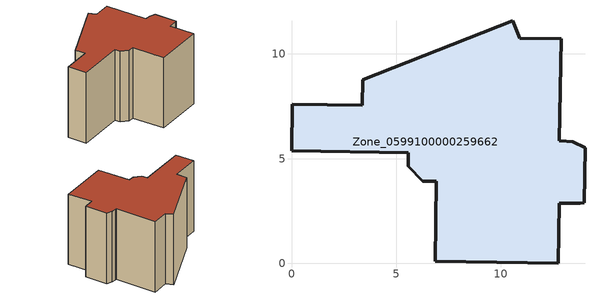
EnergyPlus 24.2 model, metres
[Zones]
Zone_0599100000259662
 floor ground (C_G): 5.58,5.29 0,5.37 0.03,7.59 3.37,7.54 3.4,8.77 10.57,11.59 10.91,10.76 12.88,10.72 12.78,5.87 12.83,5.86 13.43,5.81 14.02,5.51 13.98,2.89 13.79,2.86 12.78,2.88 12.74,0 6.86,0.1 6.91,3.91 6.27,3.93 5.57,4.64 z0
 wall outside (C_F): 10.57,11.59 3.4,8.77 3.37,7.54 0.03,7.59 0,5.37 5.58,5.29 5.57,4.64 6.27,3.93 6.91,3.91 6.86,0.1 12.74,0 12.78,2.88 13.79,2.86 13.98,2.89 14.02,5.51 13.43,5.81 12.83,5.86 12.78,5.87 12.88,10.72 10.91,10.76 10.57,11.59 z0:8.49
 roof outside (C_R): 0,5.37 5.58,5.29 5.57,4.64 6.27,3.93 6.91,3.91 6.86,0.1 12.74,0 12.78,2.88 13.79,2.86 13.98,2.89 14.02,5.51 13.43,5.81 12.83,5.86 12.78,5.87 12.88,10.72 10.91,10.76 10.57,11.59 3.4,8.77 3.37,7.54 0.03,7.59 z8.49
[BUILDING]
Pand.0599100000259662: North Axis=0; Terrain=City; Loads Convergence Tolerance Value=0.04; Temperature Convergence Tolerance Value=0.4; Solar Distribution=FullExterior; Maximum Number of Warmup Days=25; Minimum Number of Warmup Days=1
[Site:Location]
Rotterdam.The.Hague.AP_ZH_NLD Design_Conditions: Latitude=51.96; Longitude=4.45; Time Zone=1; Elevation=-4.5
[SITE:GROUNDTEMPERATURE:BUILDINGSURFACE]
18, 18, 18, 18, 18, 18, 18, 18, 18, 18, 18, 18
[MATERIAL] Thermal Absorptance=0.9; Solar Absorptance=0.7; Visible Absorptance=0.7
Name | Roughness | Thickness | Conductivity | Density | Specific Heat
G.TI.1975-1991 | MediumSmooth | 0.15 | 0.288461 | 540 | 1210
F.TI.1975-1991 | Rough | 0.3 | 0.230769 | 1920 | 840
R.TI.1975-1991 | MediumRough | 0.2 | 0.153846 | 1500 | 1000
[CONSTRUCTION]
C_G: G.TI.1975-1991
C_F: F.TI.1975-1991
C_R: R.TI.1975-1991
[ZONE]
Zone_0599100000259662: Type=1; Multiplier=1; Ceiling Height=Autocalculate; Volume=Autocalculate; Floor Area=autocalculate; Part of Total Floor Area=Yes
[ZONEINFILTRATION:DESIGNFLOWRATE]
Infil_Zone_0599100000259662: Zone or ZoneList or Space or SpaceList=Zone_0599100000259662; Schedule=AlwaysOn; Design Flow Rate Calculation Method=Flow/Area; Flow Rate per Floor Area=0.003; Constant Term Coefficient=1; Temperature Term Coefficient=0; Velocity Term Coefficient=0; Velocity Squared Term Coefficient=0
[HVACTEMPLATE:ZONE:IDEALLOADSAIRSYSTEM]
Zone_0599100000259662: Maximum Heating Supply Air Temperature=50; Minimum Cooling Supply Air Temperature=13; Maximum Heating Supply Air Humidity Ratio=0.0156; Minimum Cooling Supply Air Humidity Ratio=0.0077; Heating Limit=NoLimit; Cooling Limit=NoLimit; Dehumidification Control Type=ConstantSensibleHeatRatio; Cooling Sensible Heat Ratio=0.7; Dehumidification Setpoint=60; Humidification Control Type=None; Humidification Setpoint=30; Outdoor Air Method=None; Outdoor Air Flow Rate per Person=0.00944; Outdoor Air Flow Rate per Zone Floor Area=0; Outdoor Air Flow Rate per Zone=0; Demand Controlled Ventilation Type=None; Outdoor Air Economizer Type=NoEconomizer; Heat Recovery Type=None; Sensible Heat Recovery Effectiveness=0.7; Latent Heat Recovery Effectiveness=0.65
[ZONECONTROL:THERMOSTAT]
ThermostatControl_Zone_0599100000259662: Zone or ZoneList=Zone_0599100000259662; Control Type Schedule=DualSetpointControlType; Control 1=Thermostat_Zone_0599100000259662; Temperature Difference Between Cutout And Setpoint=0
[THERMOSTATSETPOINT:DUALSETPOINT]
Thermostat_Zone_0599100000259662: Heating Setpoint Temperature Schedule=HeatingSetpoint_Zone_0599100000259662; Cooling Setpoint Temperature Schedule=CoolingSetpoint_Zone_0599100000259662
[SCHEDULE:COMPACT]
HeatingSetpoint_Zone_0599100000259662: Through: 12/31, For: AllDays, Until: 24:00, 21
CoolingSetpoint_Zone_0599100000259662: Through: 12/31, For: AllDays, Until: 24:00, 24
DualSetpointControlType: Through: 12/31, For: AllDays, Until: 24:00, 4
AlwaysOn: Through: 12/31, For: AllDays, Until: 24:00, 1
